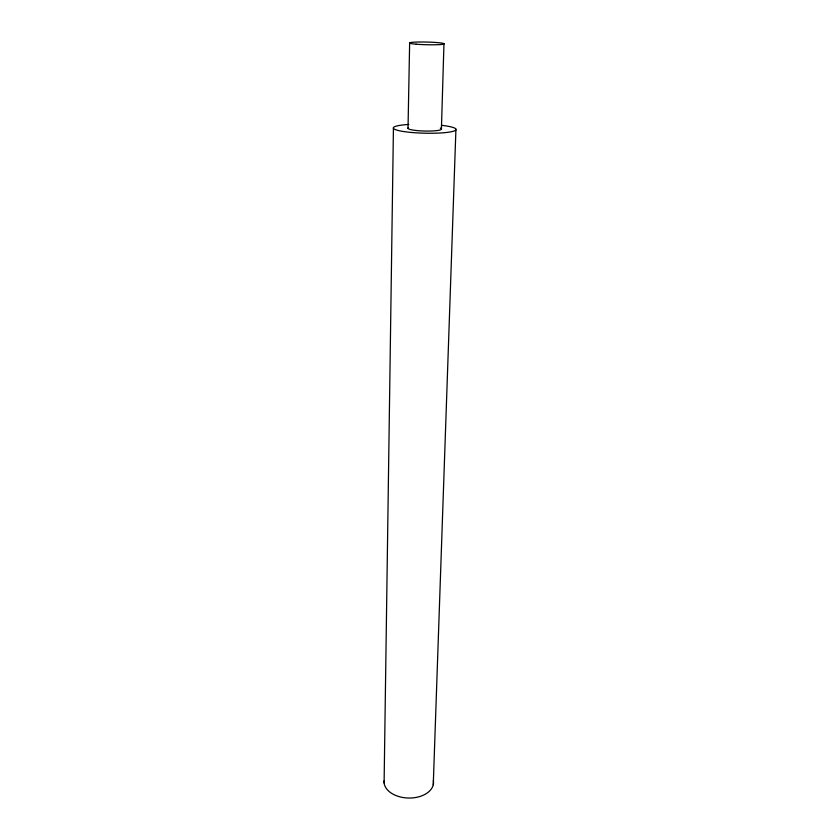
<?xml version="1.0" encoding="UTF-8"?>
<svg xmlns="http://www.w3.org/2000/svg" width="840" height="840" viewBox="0 0 840 840"><rect width="100%" height="100%" fill="white"/><g stroke="black" fill="none" stroke-linecap="round" stroke-linejoin="round"><path stroke-width="1.26" d="M384.101 782.943L393.425 128.341M408.019 128.468L409.637 43.113M441.42 128.74L443.961 43.649M433.262 784.76L455.899 130.042M440.339 128.111A16.811 2.405 1.4 0 1 426.552 131.072A16.811 2.405 1.4 0 1 408.177 127.838M441.882 125.36A31.437 4.494 1.4 0 1 448.14 132.269A31.437 4.494 1.4 0 1 400.428 130.977A31.437 4.494 1.4 0 1 408.796 124.457M433.367 780.591A24.759 15.971 1.4 0 1 409.531 798.042A24.759 15.971 1.4 0 1 384.058 780.853M416.209 44.195A17.273 1.334 1.4 0 0 443.93 43.995A17.273 1.334 1.4 0 0 420.346 42A17.273 1.334 1.4 0 0 416.209 44.195"/></g></svg>
